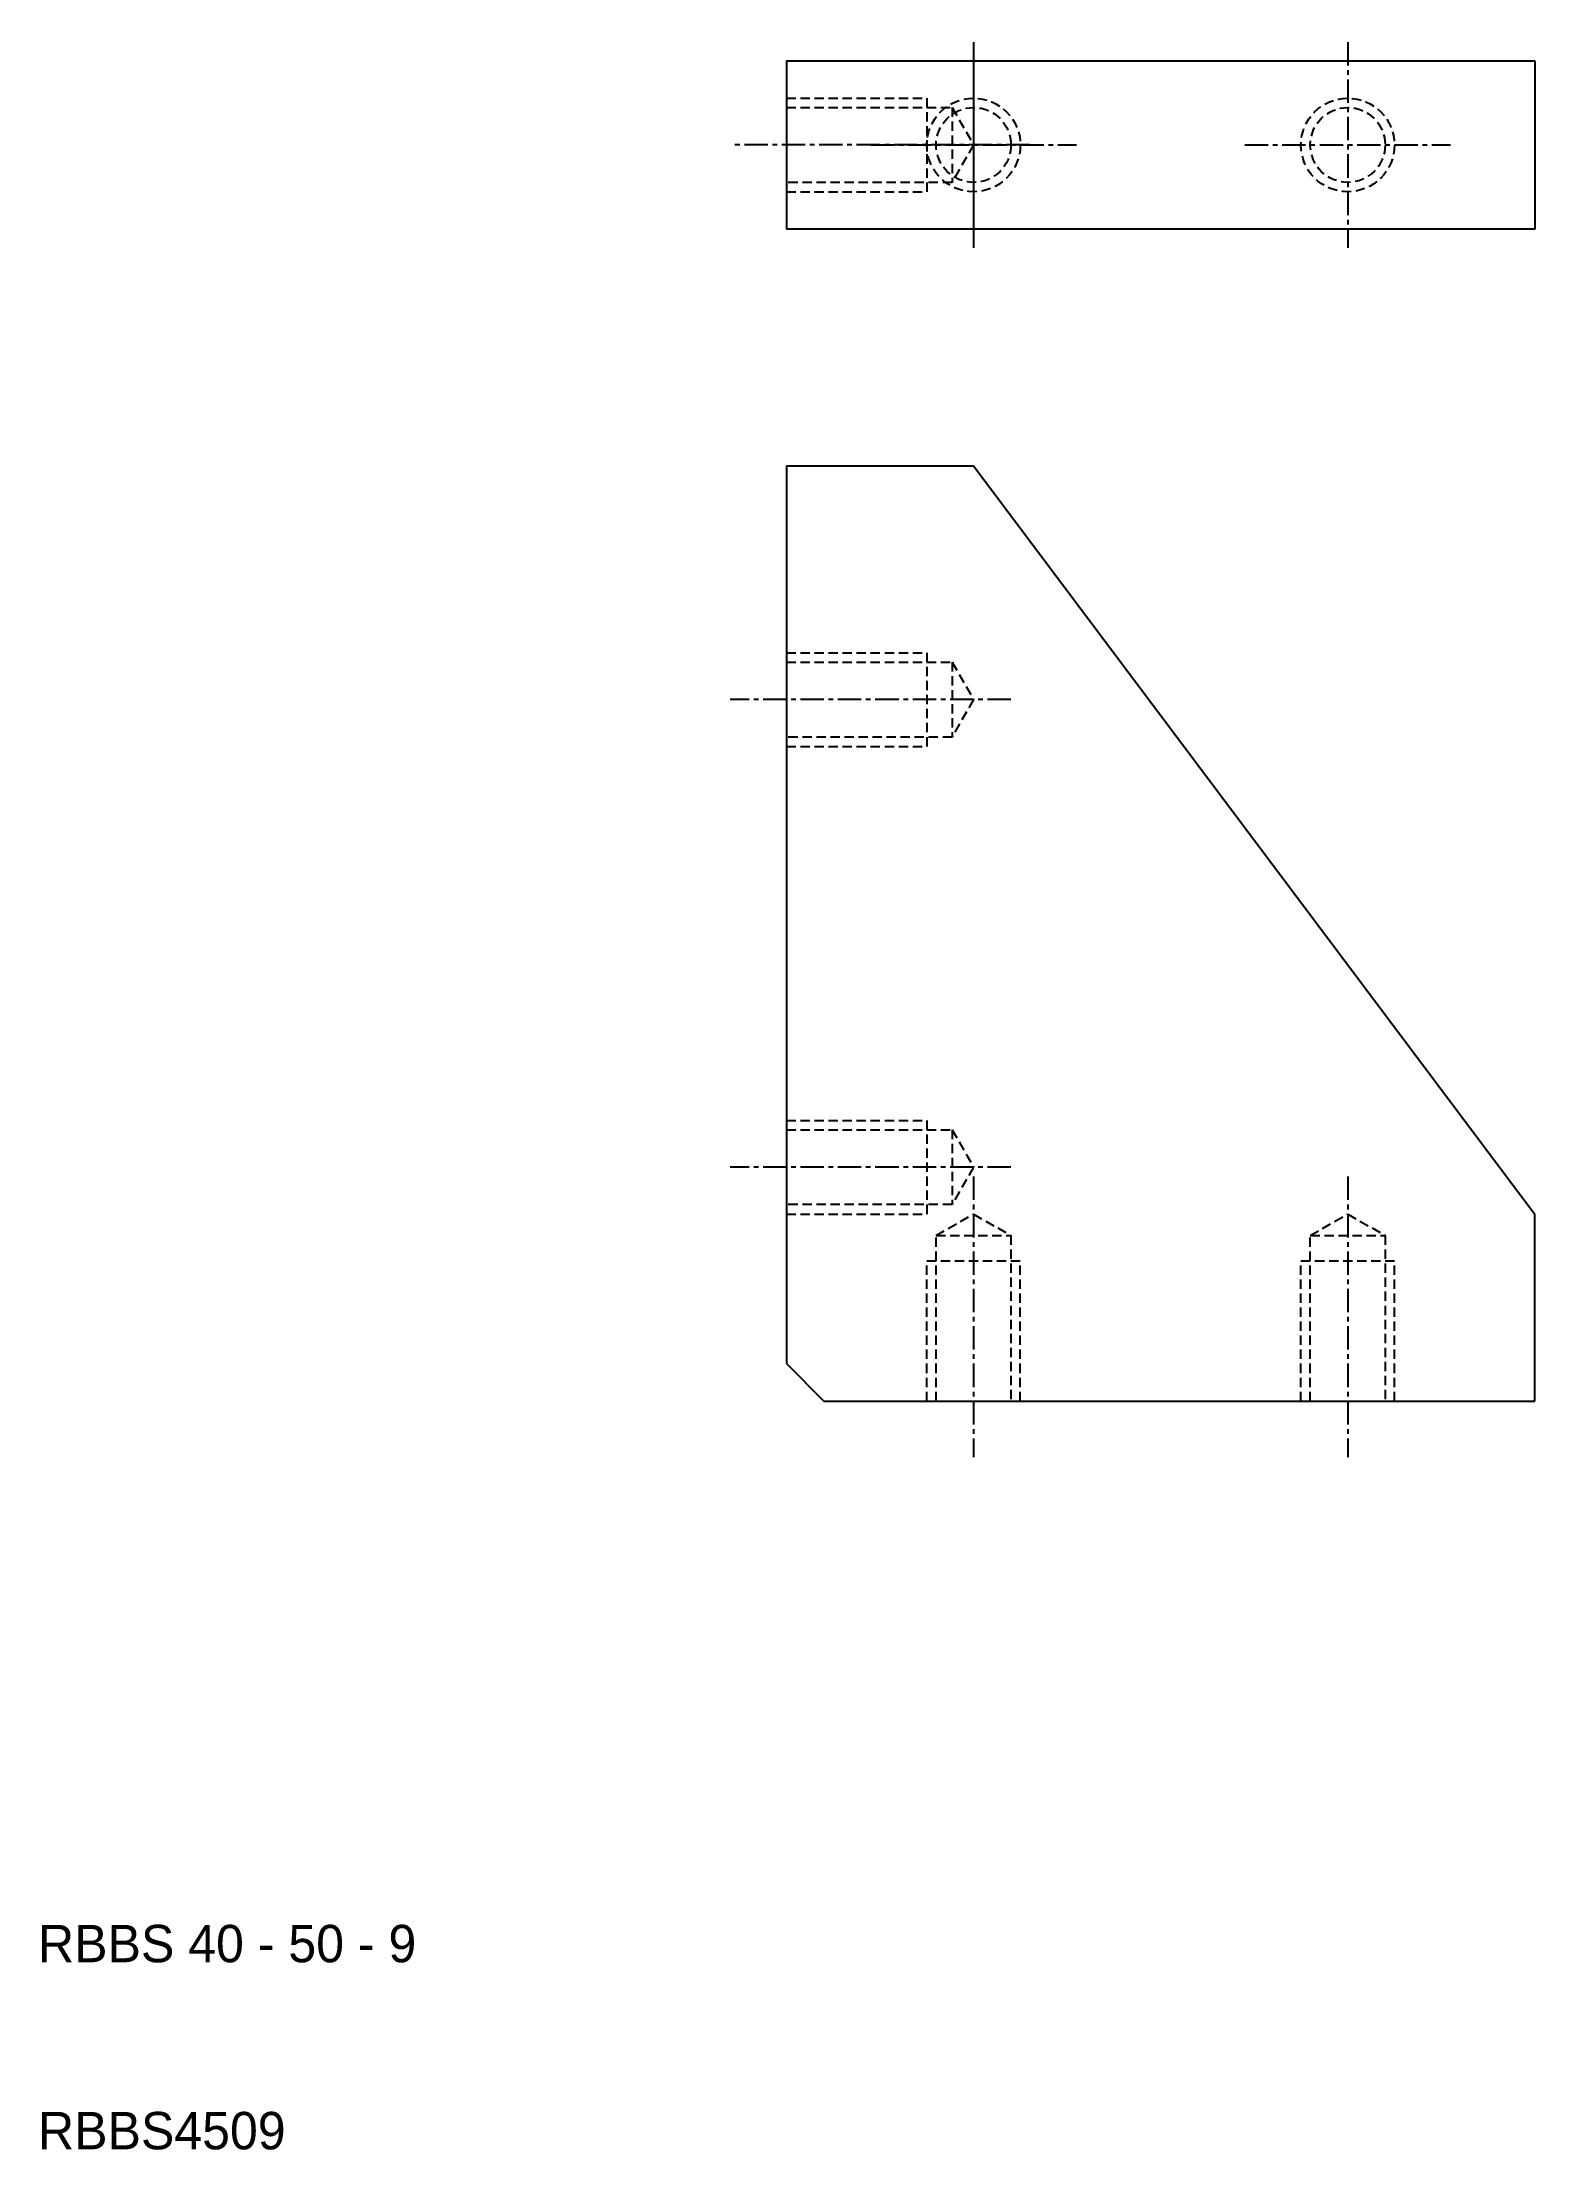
# Model space of a CAD drawing. Extents: x 9 to 89, y 8 to 121.
import ezdxf

# ---------------------------------------------------------------- set-up
doc = ezdxf.new("R2010")
doc.units = 0
doc.linetypes.add('CENTER', pattern=[2, 1.25, -0.25, 0.25, -0.25])
doc.linetypes.add('DASHED', pattern=[0.75, 0.5, -0.25])
doc.layers.get('0').update_dxf_attribs({"linetype": 'CONTINUOUS'})
doc.layers.add('CENTER', color=1, linetype='CENTER')

msp = doc.modelspace()

# ---------------------------------------------------------------- linework, layer by layer
at = {"color": 7, "linetype": 'CONTINUOUS'}
for p, q in [((49, 119.65), (89, 119.65)), ((49, 119.65), (49, 110.65)), ((59, 119.65), (59, 110.65)), ((89, 119.65), (89, 110.65)), ((89, 110.65), (49, 110.65)), ((49, 98), (49, 50)), ((49, 98), (59, 98)), ((59, 98), (89, 58)), ((89, 48), (89, 58)), ((49, 50), (51, 48)), ((51, 48), (89, 48))]:
    msp.add_line(p, q, dxfattribs=at)
at = {"color": 3, "linetype": 'DASHED'}
for p, q in [((49, 117.65), (56.5, 117.65)), ((56.5, 117.65), (56.5, 112.65)), ((49, 117.15), (57.85, 117.15)), ((57.85, 117.15), (57.85, 113.15)), ((57.85, 117.15), (59, 115.15)), ((59, 115.15), (57.85, 113.15)), ((57.85, 113.15), (49, 113.15)), ((49, 112.65), (56.5, 112.65)), ((49, 88), (56.5, 88)), ((56.5, 88), (56.5, 83)), ((49, 87.5), (57.85, 87.5)), ((57.85, 87.5), (57.85, 83.5)), ((57.85, 87.5), (59, 85.5)), ((59, 85.5), (57.85, 83.5)), ((57.85, 83.5), (49, 83.5)), ((49, 83), (56.5, 83)), ((49, 63), (56.5, 63)), ((49, 62.5), (57.85, 62.5)), ((56.5, 63), (56.5, 58)), ((57.85, 62.5), (57.85, 58.5)), ((57.85, 62.5), (59, 60.5)), ((59, 60.5), (57.85, 58.5)), ((57.85, 58.5), (49, 58.5)), ((49, 58), (56.5, 58)), ((57, 56.85), (59, 58)), ((59, 58), (61, 56.85)), ((77, 56.85), (79, 58)), ((79, 58), (81, 56.85)), ((57, 48), (57, 56.85)), ((57, 56.85), (61, 56.85)), ((61, 56.85), (61, 48)), ((77, 48), (77, 56.85)), ((77, 56.85), (81, 56.85)), ((81, 56.85), (81, 48)), ((56.5, 48), (56.5, 55.5)), ((56.5, 55.5), (61.5, 55.5)), ((61.5, 48), (61.5, 55.5)), ((76.5, 48), (76.5, 55.5)), ((76.5, 55.5), (81.5, 55.5)), ((81.5, 48), (81.5, 55.5))]:
    msp.add_line(p, q, dxfattribs=at)
for centre, radius in [((59, 115.15), 2.5), ((79, 115.15), 2.5), ((59, 115.15), 2), ((79, 115.15), 2)]:
    msp.add_circle(centre, radius, dxfattribs=at)
at = {"layer": 'CENTER', "color": 1, "linetype": 'CENTER'}
for p, q in [((59, 120.65), (59, 109.65)), ((79, 120.65), (79, 109.65)), ((62, 115.15), (46, 115.15)), ((53.5, 115.15), (64.5, 115.15)), ((73.5, 115.15), (84.5, 115.15)), ((61, 85.5), (46, 85.5)), ((61, 60.5), (46, 60.5)), ((59, 60), (59, 45)), ((79, 60), (79, 45))]:
    msp.add_line(p, q, dxfattribs=at)

# ---------------------------------------------------------------- texts
at = {"color": 7, "linetype": 'CONTINUOUS'}
for s, p in [('RBBS 40 - 50 - 9', (9, 18)), ('RBBS4509', (9, 8))]:
    msp.add_text(s, height=2, dxfattribs=at).set_placement(p)

doc.saveas('drawing.dxf')
